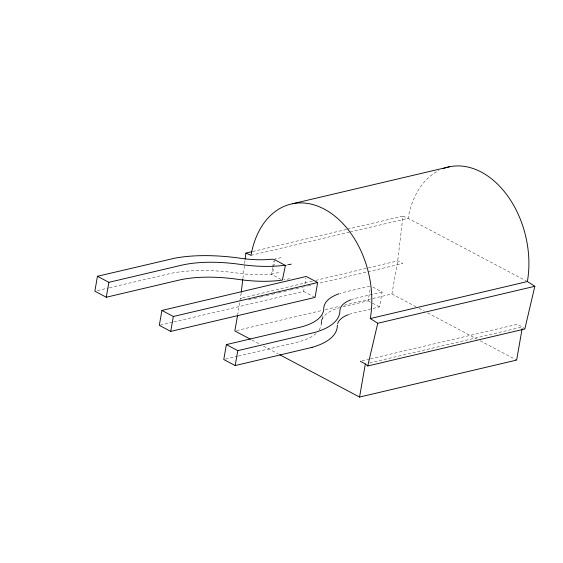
<?xml version="1.0" encoding="UTF-8"?>
<svg xmlns="http://www.w3.org/2000/svg" width="563" height="563" viewBox="0 0 563 563"><rect width="100%" height="100%" fill="white"/><g stroke="black" fill="none" stroke-linecap="round" stroke-linejoin="round"><path stroke-width="0.42" stroke-dasharray="2.81 2.11" d="M241.168 293.098L237.692 314.64M242.906 278.319L244.539 264.413M244.638 263.54L245.053 260.064M527.376 281.556L408.098 218.345L402.96 216.122L397.71 260.852L391.925 293.977L371.439 298.805M272.562 267.657L271.408 274.287L280.895 279.311M272.71 266.834L273.724 261.035M109.405 287.763L172.004 273.125A102.959 38.404 9.9 0 1 235.13 272.781L240.007 273.47A59.404 22.154 9.9 0 0 269.36 274.125L271.408 274.287L272.541 273.731L275.004 259.649M173.833 321.93L303.64 291.367L304.365 287.229M304.942 283.914L305.948 278.115M321.234 322.346L322.395 315.723M319.101 329.988A86.702 32.337 9.9 0 0 321.163 324.246L322.606 315.963M342.881 306.8L368.103 300.86L370.13 289.262M349.18 314.344A59.404 22.154 9.9 0 1 351.643 313.549L379.525 306.912L382.129 292L372.227 286.757M312.296 281.211L240.549 298.313L242.02 298.946M315.716 280.395L397.71 260.852L402.784 263.54L319.115 283.245M252.696 251.499L346.611 229.387M347.462 229.19L402.96 216.122M97.42 290.578L108.546 287.96M251.014 255.328L349.194 232.209M350.045 232.012L408.098 218.345A85.175 59.551 76.8 0 1 439.027 170.378M248.255 299.931L253.378 298.721M254.23 298.524L259.353 297.313M260.212 297.116L265.328 295.906M266.186 295.709L271.31 294.498M272.161 294.301L277.285 293.091M278.136 292.894L283.259 291.683M284.111 291.486L289.234 290.283M290.093 290.079L295.209 288.875M296.068 288.671L301.191 287.468M302.042 287.264L307.166 286.06M308.017 285.856L313.141 284.653M160.166 325.147L172.982 322.135M369.863 286.152L345.485 291.887A75.716 28.241 9.9 0 0 339.707 293.527M382.129 292L354.247 298.643A59.404 22.154 9.9 0 0 351.776 299.439M236.544 330.565L321.916 310.466M325.337 309.664L339.848 306.244M344.12 305.237L370.581 299.009M225.481 359.11L237.431 356.295M238.29 356.097L296.335 342.431A86.702 32.337 9.9 0 0 316.11 333.444M361.967 360.848L369.652 359.039M370.51 358.842L517.348 324.267L522.429 326.955L524.822 328.982M369.61 362.938L522.429 326.955M281.211 257.678L275.145 258.825M278.615 272.591L272.541 273.731M289.839 278.685L283.9 279.832M391.925 293.977L415.937 306.708M419.041 308.348L424.46 311.226M427.563 312.866L477.135 339.144M480.239 340.784L516.644 360.081M368.103 300.86L379.525 306.912M303.64 291.367L315.062 297.419M251.879 340.003L259.627 344.106M263.498 346.161L278.221 353.958M321.163 324.246A75.716 28.241 9.9 0 1 339.482 307.687M288.812 264.547L286.278 265.208L292.443 263.78L288.812 264.547"/><path stroke-width="0.84" d="M337.328 325.055L337.258 326.906A102.959 38.404 9.9 0 1 312.064 347.357M241.267 292.225L242.801 279.185M245.151 259.191L245.869 253.111L251.844 251.703M97.455 276.278L94.858 291.184L106.273 297.236L178.837 280.156A86.702 32.337 9.9 0 1 235.89 279.051A75.716 28.241 9.9 0 0 282.359 280.085L285.434 265.426L274.012 259.374L271.964 259.219A59.404 22.154 9.9 0 1 242.611 258.565L237.734 257.875A102.959 38.404 9.9 0 0 174.614 258.22L97.455 276.278L108.877 282.33L181.441 265.243A86.702 32.337 9.9 0 1 238.494 264.146A75.716 28.241 9.9 0 0 280.902 265.687L285.434 265.426M106.273 297.236L108.877 282.33M161.919 310.445L159.315 325.351L170.737 331.403L315.062 297.419L317.659 282.513L306.244 276.461L161.919 310.445L173.334 316.497L317.659 282.513M170.737 331.403L173.334 316.497M338.94 293.787A75.716 28.241 9.9 0 0 323.767 309.34A86.702 32.337 9.9 0 1 298.939 327.518L226.375 344.605L223.771 359.511L235.193 365.563L312.071 347.364M235.193 365.563L237.797 350.658L314.675 332.451A102.959 38.404 9.9 0 0 339.862 312.001L339.932 310.143A59.404 22.154 9.9 0 1 351.002 299.72M279.769 354.781L359.553 397.07L365.338 363.944L360.264 361.256M522.133 328.651L516.644 360.081L359.553 397.07M237.544 315.498L234.841 330.967L250.331 339.179M367.738 365.971L377.759 323.268L534.85 286.278L524.822 328.982L367.738 365.971L365.338 363.944M292.598 203.715L449.689 166.725M245.869 253.111L251.014 255.328A85.175 59.551 76.8 0 1 324.239 209.091A85.175 59.551 76.8 0 1 370.285 318.545L527.376 281.556L534.85 286.278M226.375 344.605L237.797 350.658M370.285 318.545L377.759 323.268M443.025 168.633A85.175 59.551 76.8 0 1 506.644 194.566A85.175 59.551 76.8 0 1 527.376 281.556M337.645 323.605A59.404 22.154 9.9 0 1 348.398 314.633"/></g></svg>
